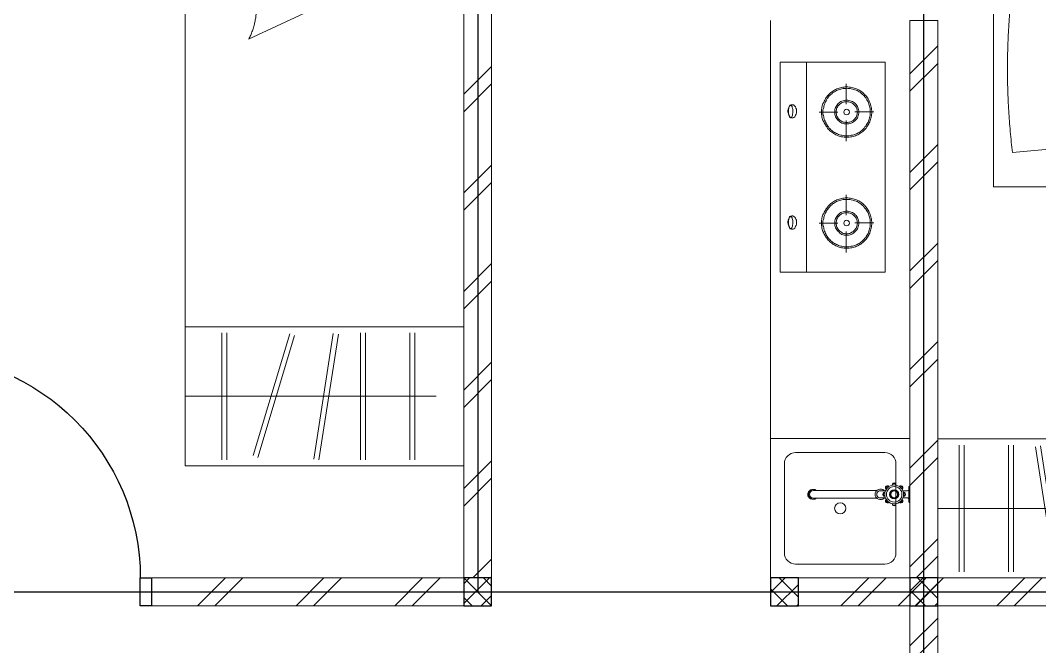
# Model space of a CAD drawing. Header units: millimetres. Extents: x -324 to 75, y -297 to 212.
# Drawn here: x -277.832 to -274.177, y 149.848 to 152.094 of the extents above; entities that cross this region are included whole.
import ezdxf

# ---------------------------------------------------------------- set-up
doc = ezdxf.new("R2010")
doc.units = ezdxf.units.MM
for name, color, linetype, lineweight in [('ars', 11, 'Continuous', 0), ('KOL', 1, 'Continuous', 30), ('KOLOM', 4, 'Continuous', 9), ('lan', 7, 'Continuous', 15), ('SANITAIR', 15, 'Continuous', 9), ('tem', 5, 'Continuous', 20)]:
    doc.layers.add(name, color=color, linetype=linetype, lineweight=lineweight)
doc.layers.add('as', color=1, linetype='Continuous', plot=False)
doc.layers.add('Kusen', color=30, linetype='Continuous')

# ---------------------------------------------------------------- blocks, each defined once
blk = doc.blocks.new('BED1')
at = {"color": 0, "linetype": 'Continuous'}
for points in [[(1.9976, 0), (1.9976, 1.4976), (0, 1.4976), (0, 0), (1.9976, 0)], [(1.5484, 1.0993), (1.1489, 1.0993), (1.1489, 1.4976), (1.5484, 1.0993)], [(1.9346, 1.3656), (1.9443, 1.2458), (1.9467, 1.1259), (1.9467, 1.0061), (1.9443, 0.8862), (1.9346, 0.7663), (1.707, 0.7809), (1.586, 0.7663), (1.6017, 1.1404), (1.586, 1.3656), (1.8717, 1.3426), (1.9346, 1.3656)], [(1.4492, 1.0993), (1.4492, 0)], [(1.5484, 1.0993), (1.5484, 0)], [(1.9298, 0.1235), (1.7724, 0.138), (1.5799, 0.1235), (1.5981, 0.2833), (1.5799, 0.7228), (1.6634, 0.7094), (1.9298, 0.7228)], [(1.9298, 0.1235), (1.931, 0.1332), (1.9322, 0.1429), (1.9334, 0.1513), (1.9346, 0.161), (1.9346, 0.1707), (1.9358, 0.1804), (1.937, 0.1889), (1.9383, 0.1985), (1.9383, 0.2082), (1.9395, 0.2179), (1.9407, 0.2264), (1.9407, 0.2361), (1.9419, 0.2458), (1.9419, 0.2542), (1.9431, 0.2639), (1.9431, 0.2736), (1.9443, 0.2833), (1.9443, 0.2918), (1.9455, 0.3015), (1.9455, 0.3111), (1.9455, 0.3208), (1.9467, 0.3293), (1.9467, 0.339), (1.9467, 0.3487), (1.9467, 0.3584), (1.9479, 0.3668), (1.9479, 0.3765), (1.9479, 0.3862), (1.9479, 0.3959), (1.9479, 0.4044), (1.9479, 0.414), (1.9479, 0.4237), (1.9479, 0.4334), (1.9479, 0.4419), (1.9479, 0.4516), (1.9479, 0.4613), (1.9479, 0.4709), (1.9479, 0.4794), (1.9467, 0.4891), (1.9467, 0.4988), (1.9467, 0.5085), (1.9467, 0.5169), (1.9455, 0.5266), (1.9455, 0.5363), (1.9455, 0.546), (1.9443, 0.5545), (1.9443, 0.5642), (1.9431, 0.5738), (1.9431, 0.5835), (1.9419, 0.592), (1.9419, 0.6017), (1.9407, 0.6114), (1.9407, 0.6199), (1.9395, 0.6295), (1.9383, 0.6392), (1.9383, 0.6489), (1.937, 0.6574), (1.9358, 0.6671), (1.9346, 0.6768), (1.9346, 0.6864), (1.9334, 0.6949), (1.9322, 0.7046), (1.931, 0.7143), (1.9298, 0.7228)]]:
    blk.add_lwpolyline(points, dxfattribs=at)
blk = doc.blocks.new('LEMARI1')
for points in [[(0.6998, 0.4988), (-0.6998, 0.4988)], [(-0.6998, 0), (0.6998, 0), (0.6998, 0.4988), (-0.6998, 0.4988), (-0.6998, 0)], [(-0.5387, 0.4758), (-0.4855, 0.023)], [(-0.4685, 0.0254), (-0.5206, 0.477)], [(-0.2034, 0.477), (-0.2034, 0.0218)], [(-0.1852, 0.0218), (-0.1852, 0.477)], [(-0.0678, 0.477), (-0.0678, 0.0218)], [(-0.0496, 0.0218), (-0.0496, 0.477)], [(0.4286, 0.477), (0.4286, 0.0218)], [(0.4467, 0.0218), (0.4467, 0.477)], [(0.6053, 0.477), (0.6053, 0.0218)], [(0.6235, 0.0218), (0.6235, 0.477)], [(-0.3002, 0.4746), (-0.3705, 0.0242)], [(-0.3523, 0.0218), (-0.2821, 0.4709)], [(0.1755, 0.4722), (0.0436, 0.0363)], [(0.0605, 0.0315), (0.1937, 0.4673)], [(0.3317, 0.4746), (0.2627, 0.0242)], [(0.2797, 0.0218), (0.3499, 0.4709)], [(0.6998, 0.2494), (-0.5993, 0.2494)]]:
    blk.add_lwpolyline(points)
blk = doc.blocks.new('K 10.10')
at = {"layer": 'ars'}
h = blk.add_hatch(dxfattribs=at)
h.set_pattern_fill('_USER', color=256, scale=0.05, angle=45, double=1, pattern_type=0)
h.set_pattern_definition([(45, (0, 0), (-0.035355339, 0.035355339), []), (135, (0, 0), (-0.035355339, -0.035355339), [])])
h.paths.add_polyline_path([(1560.5383, 1380.4069), (1560.6383, 1380.4069), (1560.6383, 1380.5069), (1560.5383, 1380.5069)])
at = {"layer": 'KOL'}
blk.add_lwpolyline([(1560.5383, 1380.4069), (1560.6383, 1380.4069), (1560.6383, 1380.5069), (1560.5383, 1380.5069)], close=True, dxfattribs=at)
blk = doc.blocks.new('typikal-1a')
at = {"layer": 'as'}
blk.add_line((0, 2.8), (6.2, 2.8), dxfattribs=at)
at = {"layer": 'tem'}
for points in [[(0.05, 2.85), (-0.05, 2.85), (-0.05, 5.45), (0.05, 5.45)], [(1.57, 2.75), (0.05, 2.75), (0.05, 2.85), (1.57, 2.85)], [(0.05, 2.75), (-0.05, 2.75), (-0.05, 0.75), (0.05, 0.75)]]:
    blk.add_lwpolyline(points, close=True, dxfattribs=at)
at = {"layer": 'ars', "rotation": 180}
for name, p in [('LEMARI1', (0.7498, 2.75)), ('BED1', (2.2476, 1.3476))]:
    blk.add_blockref(name, p, dxfattribs=at)
at = {"layer": 'KOLOM', "extrusion": (0, 0, -1), "zscale": -1}
blk.add_blockref('K 10.10', (-1560.5883, -1377.6569), dxfattribs=at)
blk = doc.blocks.new('P.80')
at = {"layer": 'Kusen'}
for points in [[(-69.8094, -74.8368), (-69.7694, -74.8368), (-69.7694, -74.0368), (-69.8094, -74.0368)], [(-70.6094, -74.9368), (-70.5694, -74.9368), (-70.5694, -74.8368), (-70.6094, -74.8368)], [(-69.7694, -74.9368), (-69.7294, -74.9368), (-69.7294, -74.8368), (-69.7694, -74.8368)]]:
    blk.add_lwpolyline(points, close=True, dxfattribs=at)
blk.add_arc((-69.7694, -74.8368), 0.8, 90, 180, dxfattribs=at)
blk = doc.blocks.new('KRAN DPR ATAS')
for p, q in [((-0.0289, 0), (0.0289, 0)), ((-0.0289, 0), (-0.0289, -0.0021)), ((0.0289, 0), (0.0289, -0.0021)), ((-0.0275, -0.0035), (0.0275, -0.0035)), ((-0.0127, -0.0092), (-0.0127, -0.0252)), ((0.0127, -0.0092), (0.0127, -0.0252)), ((-0.0127, -0.0877), (-0.0127, -0.1101)), ((0.0127, -0.0877), (0.0127, -0.1101)), ((-0.014, -0.1188), (-0.014, -0.3457)), ((0.014, -0.1188), (0.014, -0.3457))]:
    blk.add_line(p, q)
for radius in [0.0338, 0.0279, 0.0166, 0.0138, 0.0123]:
    blk.add_circle((0, -0.0564), radius)
for centre, radius, start, end in [((-0.0239, -0.0326), 0.00706, 39.002, 230.998), ((-0.0222, -0.0342), 0.00706, 58.1189, 211.8811), ((-0.0275, -0.0021), 0.00141, 180, 270), ((-0.0183, -0.0092), 0.00564, 0, 90), ((-0.0009, -0.0214), 0.00884, 254.902, 254.902), ((0, -0.0227), 0.00706, 354.002, 185.998), ((0, -0.025), 0.00706, 13.1189, 166.8811), ((0.0183, -0.0092), 0.00564, 90, 180), ((0.0239, -0.0326), 0.00706, 309.002, 140.998), ((0.0222, -0.0342), 0.00706, 328.1189, 121.8811), ((0.0275, -0.0021), 0.00141, 270, 0), ((-0.0338, -0.0564), 0.00706, 84.002, 275.998), ((-0.0315, -0.0564), 0.00706, 103.1189, 256.8811), ((0.0338, -0.0564), 0.00706, 264.002, 95.998), ((0.0315, -0.0564), 0.00706, 283.1189, 76.8811), ((-0.0239, -0.0803), 0.00706, 129.002, 320.998), ((-0.0222, -0.0787), 0.00706, 148.1189, 301.8811), ((0, -0.1058), 0.0191, 134.711, 45.289), ((0, -0.0902), 0.00706, 174.002, 5.998), ((0, -0.0879), 0.00706, 193.1189, 346.8811), ((0.0239, -0.0803), 0.00706, 219.002, 50.998), ((0.0222, -0.0787), 0.00706, 238.1189, 31.8811), ((0, -0.1058), 0.0134, 198.6717, 270), ((0, -0.1058), 0.0134, 270, 341.3283), ((0, -0.3457), 0.0178, 141.8277, 38.1723), ((0, -0.3484), 0.0178, 175.6641, 4.3359), ((0, -0.3457), 0.014, 180, 0)]:
    blk.add_arc(centre, radius, start, end)
blk = doc.blocks.new('KOMPOR')
for points in [[(0, 0.3765), (0, -0.3765)], [(0.0944, 0.3765), (0, 0.3765)], [(0.3765, 0.3765), (0.0944, 0.3765)], [(0.0944, 0.3765), (0.0944, -0.3765)], [(0.3765, -0.3765), (0.3765, 0.3765)], [(0.2373, 0.3063), (0.2373, 0.2312)], [(0.2385, 0.2906), (0.2337, 0.2906), (0.23, 0.2906), (0.2252, 0.2893), (0.2203, 0.2893), (0.2167, 0.2881), (0.2119, 0.2869), (0.2082, 0.2857), (0.2034, 0.2833), (0.1998, 0.2821), (0.1961, 0.2797), (0.1925, 0.2772), (0.1889, 0.276), (0.1852, 0.2724), (0.1816, 0.27), (0.178, 0.2676), (0.1755, 0.2639), (0.1719, 0.2615), (0.1695, 0.2579), (0.1671, 0.2542), (0.1634, 0.2506), (0.1622, 0.247), (0.1598, 0.2433), (0.1574, 0.2397), (0.1562, 0.2361), (0.1538, 0.2312), (0.1525, 0.2276), (0.1513, 0.2228), (0.1501, 0.2191), (0.1501, 0.2143), (0.1489, 0.2094), (0.1489, 0.2058), (0.1489, 0.201), (0.1489, 0.1961), (0.1489, 0.1913), (0.1501, 0.1864), (0.1501, 0.1828), (0.1513, 0.178), (0.1525, 0.1743), (0.1538, 0.1695), (0.1562, 0.1659), (0.1574, 0.161), (0.1598, 0.1574), (0.1622, 0.1538), (0.1634, 0.1501), (0.1671, 0.1465), (0.1695, 0.1429), (0.1719, 0.1404), (0.1755, 0.1368), (0.178, 0.1344), (0.1816, 0.1308), (0.1852, 0.1283), (0.1889, 0.1259), (0.1925, 0.1235), (0.1961, 0.1211), (0.1998, 0.1199), (0.2034, 0.1174), (0.2082, 0.1162), (0.2119, 0.115), (0.2167, 0.1138), (0.2203, 0.1126), (0.2252, 0.1114), (0.23, 0.1114), (0.2337, 0.1102), (0.2385, 0.1102), (0.2433, 0.1102), (0.2482, 0.1114), (0.253, 0.1114), (0.2567, 0.1126), (0.2615, 0.1138), (0.2651, 0.115), (0.27, 0.1162), (0.2736, 0.1174), (0.2785, 0.1199), (0.2821, 0.1211), (0.2857, 0.1235), (0.2893, 0.1259), (0.293, 0.1283), (0.2966, 0.1308), (0.299, 0.1344), (0.3027, 0.1368), (0.3051, 0.1404), (0.3087, 0.1429), (0.3111, 0.1465), (0.3136, 0.1501), (0.316, 0.1538), (0.3184, 0.1574), (0.3196, 0.161), (0.322, 0.1659), (0.3232, 0.1695), (0.3245, 0.1743), (0.3257, 0.178), (0.3269, 0.1828), (0.3281, 0.1864), (0.3281, 0.1913), (0.3293, 0.1961), (0.3293, 0.201), (0.3293, 0.2058), (0.3281, 0.2094), (0.3281, 0.2143), (0.3269, 0.2191), (0.3257, 0.2228), (0.3245, 0.2276), (0.3232, 0.2312), (0.322, 0.2361), (0.3196, 0.2397), (0.3184, 0.2433), (0.316, 0.247), (0.3136, 0.2506), (0.3111, 0.2542), (0.3087, 0.2579), (0.3051, 0.2615), (0.3027, 0.2639), (0.299, 0.2676), (0.2966, 0.27), (0.293, 0.2724), (0.2893, 0.276), (0.2857, 0.2772), (0.2821, 0.2797), (0.2785, 0.2821), (0.2736, 0.2833), (0.27, 0.2857), (0.2651, 0.2869), (0.2615, 0.2881), (0.2567, 0.2893), (0.253, 0.2893), (0.2482, 0.2906), (0.2433, 0.2906), (0.2385, 0.2906)], [(0.2385, 0.2857), (0.2349, 0.2857), (0.23, 0.2857), (0.2264, 0.2845), (0.2215, 0.2833), (0.2179, 0.2833), (0.2131, 0.2821), (0.2094, 0.2809), (0.2058, 0.2785), (0.2022, 0.2772), (0.1985, 0.2748), (0.1949, 0.2736), (0.1913, 0.2712), (0.1877, 0.2688), (0.1852, 0.2663), (0.1816, 0.2639), (0.1792, 0.2603), (0.1755, 0.2579), (0.1731, 0.2542), (0.1707, 0.2518), (0.1683, 0.2482), (0.1659, 0.2446), (0.1646, 0.2409), (0.1622, 0.2373), (0.161, 0.2337), (0.1586, 0.23), (0.1574, 0.2264), (0.1562, 0.2215), (0.1562, 0.2179), (0.155, 0.2131), (0.1538, 0.2094), (0.1538, 0.2046), (0.1538, 0.201), (0.1538, 0.1961), (0.1538, 0.1925), (0.155, 0.1877), (0.1562, 0.184), (0.1562, 0.1792), (0.1574, 0.1755), (0.1586, 0.1719), (0.161, 0.1671), (0.1622, 0.1634), (0.1646, 0.1598), (0.1659, 0.1562), (0.1683, 0.1525), (0.1707, 0.1501), (0.1731, 0.1465), (0.1755, 0.1441), (0.1792, 0.1404), (0.1816, 0.138), (0.1852, 0.1356), (0.1877, 0.132), (0.1913, 0.1308), (0.1949, 0.1283), (0.1985, 0.1259), (0.2022, 0.1235), (0.2058, 0.1223), (0.2094, 0.1211), (0.2131, 0.1199), (0.2179, 0.1186), (0.2215, 0.1174), (0.2264, 0.1162), (0.23, 0.1162), (0.2349, 0.1162), (0.2385, 0.1162), (0.2433, 0.1162), (0.247, 0.1162), (0.2518, 0.1162), (0.2554, 0.1174), (0.2603, 0.1186), (0.2639, 0.1199), (0.2676, 0.1211), (0.2724, 0.1223), (0.276, 0.1235), (0.2797, 0.1259), (0.2833, 0.1283), (0.2869, 0.1308), (0.2893, 0.132), (0.293, 0.1356), (0.2954, 0.138), (0.299, 0.1404), (0.3015, 0.1441), (0.3039, 0.1465), (0.3075, 0.1501), (0.3087, 0.1525), (0.3111, 0.1562), (0.3136, 0.1598), (0.316, 0.1634), (0.3172, 0.1671), (0.3184, 0.1719), (0.3196, 0.1755), (0.3208, 0.1792), (0.322, 0.184), (0.3232, 0.1877), (0.3232, 0.1925), (0.3232, 0.1961), (0.3232, 0.201), (0.3232, 0.2046), (0.3232, 0.2094), (0.3232, 0.2131), (0.322, 0.2179), (0.3208, 0.2215), (0.3196, 0.2264), (0.3184, 0.23), (0.3172, 0.2337), (0.316, 0.2373), (0.3136, 0.2409), (0.3111, 0.2446), (0.3087, 0.2482), (0.3075, 0.2518), (0.3039, 0.2542), (0.3015, 0.2579), (0.299, 0.2603), (0.2954, 0.2639), (0.293, 0.2663), (0.2893, 0.2688), (0.2869, 0.2712), (0.2833, 0.2736), (0.2797, 0.2748), (0.276, 0.2772), (0.2724, 0.2785), (0.2676, 0.2809), (0.2639, 0.2821), (0.2603, 0.2833), (0.2554, 0.2833), (0.2518, 0.2845), (0.247, 0.2857), (0.2433, 0.2857), (0.2385, 0.2857)], [(0.0436, 0.2228), (0.0472, 0.2228), (0.0496, 0.2215), (0.0533, 0.2191), (0.0545, 0.2155), (0.0557, 0.2119), (0.0581, 0.2094), (0.0593, 0.2046), (0.0593, 0.1998), (0.0593, 0.1949), (0.0593, 0.1901), (0.0569, 0.1864), (0.0557, 0.1828), (0.0533, 0.1792), (0.0508, 0.178), (0.0484, 0.1755), (0.046, 0.1743), (0.0424, 0.1743), (0.04, 0.1755), (0.0375, 0.178), (0.0339, 0.1792), (0.0327, 0.1828), (0.0315, 0.1864), (0.0291, 0.1901), (0.0278, 0.1949), (0.0278, 0.1998), (0.0291, 0.2046), (0.0303, 0.2094), (0.0315, 0.2119), (0.0339, 0.2155), (0.0351, 0.2191), (0.0375, 0.2215), (0.0412, 0.2228), (0.0436, 0.2228)], [(0.0375, 0.2215), (0.04, 0.2215), (0.04, 0.2203), (0.0424, 0.2179), (0.0436, 0.2155), (0.0448, 0.2119), (0.0448, 0.2082), (0.046, 0.2034), (0.046, 0.1998), (0.046, 0.1961), (0.046, 0.1913), (0.0448, 0.1877), (0.0436, 0.184), (0.0436, 0.1816), (0.0412, 0.178), (0.04, 0.1768), (0.0387, 0.1755), (0.0375, 0.1755), (0.0351, 0.1768), (0.0339, 0.178), (0.0327, 0.1816), (0.0315, 0.184), (0.0315, 0.1877), (0.0303, 0.1913), (0.0303, 0.1961), (0.0303, 0.1998), (0.0303, 0.2034), (0.0315, 0.2082), (0.0315, 0.2119), (0.0327, 0.2155), (0.0339, 0.2179), (0.0351, 0.2203), (0.0363, 0.2215), (0.0375, 0.2215)], [(0.2385, 0.2433), (0.2349, 0.2433), (0.23, 0.2433), (0.2264, 0.2421), (0.2215, 0.2409), (0.2179, 0.2385), (0.2143, 0.2361), (0.2119, 0.2337), (0.2082, 0.2312), (0.2058, 0.2276), (0.2034, 0.2252), (0.201, 0.2215), (0.1985, 0.2179), (0.1973, 0.2131), (0.1961, 0.2094), (0.1961, 0.2046), (0.1961, 0.201), (0.1961, 0.1961), (0.1961, 0.1925), (0.1973, 0.1877), (0.1985, 0.184), (0.201, 0.1804), (0.2034, 0.1768), (0.2058, 0.1731), (0.2082, 0.1707), (0.2119, 0.1671), (0.2143, 0.1646), (0.2179, 0.1622), (0.2215, 0.161), (0.2264, 0.1598), (0.23, 0.1586), (0.2349, 0.1574), (0.2385, 0.1574), (0.2433, 0.1574), (0.247, 0.1586), (0.2518, 0.1598), (0.2554, 0.161), (0.2591, 0.1622), (0.2627, 0.1646), (0.2663, 0.1671), (0.2688, 0.1707), (0.2724, 0.1731), (0.2748, 0.1768), (0.2772, 0.1804), (0.2785, 0.184), (0.2797, 0.1877), (0.2809, 0.1925), (0.2821, 0.1961), (0.2821, 0.201), (0.2821, 0.2046), (0.2809, 0.2094), (0.2797, 0.2131), (0.2785, 0.2179), (0.2772, 0.2215), (0.2748, 0.2252), (0.2724, 0.2276), (0.2688, 0.2312), (0.2663, 0.2337), (0.2627, 0.2361), (0.2591, 0.2385), (0.2554, 0.2409), (0.2518, 0.2421), (0.247, 0.2433), (0.2433, 0.2433), (0.2385, 0.2433)], [(0.2385, 0.2385), (0.2349, 0.2385), (0.2312, 0.2373), (0.2276, 0.2373), (0.224, 0.2361), (0.2203, 0.2337), (0.2179, 0.2324), (0.2143, 0.23), (0.2119, 0.2276), (0.2094, 0.2252), (0.207, 0.2215), (0.2058, 0.2191), (0.2034, 0.2155), (0.2022, 0.2119), (0.2022, 0.2082), (0.201, 0.2046), (0.201, 0.201), (0.201, 0.1973), (0.2022, 0.1925), (0.2022, 0.1889), (0.2034, 0.1864), (0.2058, 0.1828), (0.207, 0.1792), (0.2094, 0.1768), (0.2119, 0.1743), (0.2143, 0.1719), (0.2179, 0.1695), (0.2203, 0.1671), (0.224, 0.1659), (0.2276, 0.1646), (0.2312, 0.1634), (0.2349, 0.1634), (0.2385, 0.1622), (0.2421, 0.1634), (0.247, 0.1634), (0.2506, 0.1646), (0.253, 0.1659), (0.2567, 0.1671), (0.2603, 0.1695), (0.2627, 0.1719), (0.2651, 0.1743), (0.2676, 0.1768), (0.27, 0.1792), (0.2724, 0.1828), (0.2736, 0.1864), (0.2748, 0.1889), (0.276, 0.1925), (0.276, 0.1973), (0.2772, 0.201), (0.276, 0.2046), (0.276, 0.2082), (0.2748, 0.2119), (0.2736, 0.2155), (0.2724, 0.2191), (0.27, 0.2215), (0.2676, 0.2252), (0.2651, 0.2276), (0.2627, 0.23), (0.2603, 0.2324), (0.2567, 0.2337), (0.253, 0.2361), (0.2506, 0.2373), (0.247, 0.2373), (0.2421, 0.2385), (0.2385, 0.2385)], [(0.1404, 0.201), (0.207, 0.201)], [(0.2385, 0.2107), (0.2349, 0.2094), (0.2312, 0.2082), (0.23, 0.2046), (0.2288, 0.201), (0.23, 0.1961), (0.2312, 0.1937), (0.2349, 0.1913), (0.2385, 0.1901), (0.2433, 0.1913), (0.2458, 0.1937), (0.2482, 0.1961), (0.2494, 0.201), (0.2482, 0.2046), (0.2458, 0.2082), (0.2433, 0.2094), (0.2385, 0.2107)], [(0.3366, 0.1998), (0.2676, 0.1998)], [(0.2373, 0.0993), (0.2373, 0.1719)], [(0.2385, -0.1077), (0.2337, -0.1077), (0.23, -0.1077), (0.2252, -0.109), (0.2203, -0.109), (0.2167, -0.1102), (0.2119, -0.1114), (0.2082, -0.1126), (0.2034, -0.115), (0.1998, -0.1162), (0.1961, -0.1186), (0.1925, -0.1211), (0.1889, -0.1235), (0.1852, -0.1259), (0.1816, -0.1283), (0.178, -0.1308), (0.1755, -0.1344), (0.1719, -0.1368), (0.1695, -0.1404), (0.1671, -0.1441), (0.1634, -0.1477), (0.1622, -0.1513), (0.1598, -0.155), (0.1574, -0.1586), (0.1562, -0.1622), (0.1538, -0.1671), (0.1525, -0.1707), (0.1513, -0.1755), (0.1501, -0.1792), (0.1501, -0.184), (0.1489, -0.1889), (0.1489, -0.1925), (0.1489, -0.1973), (0.1489, -0.2022), (0.1489, -0.207), (0.1501, -0.2119), (0.1501, -0.2155), (0.1513, -0.2203), (0.1525, -0.224), (0.1538, -0.2288), (0.1562, -0.2324), (0.1574, -0.2373), (0.1598, -0.2409), (0.1622, -0.2446), (0.1634, -0.2482), (0.1671, -0.2518), (0.1695, -0.2554), (0.1719, -0.2579), (0.1755, -0.2615), (0.178, -0.2639), (0.1816, -0.2676), (0.1852, -0.27), (0.1889, -0.2724), (0.1925, -0.2748), (0.1961, -0.2772), (0.1998, -0.2785), (0.2034, -0.2809), (0.2082, -0.2821), (0.2119, -0.2833), (0.2167, -0.2845), (0.2203, -0.2857), (0.2252, -0.2869), (0.23, -0.2869), (0.2337, -0.2881), (0.2385, -0.2881), (0.2433, -0.2881), (0.2482, -0.2869), (0.253, -0.2869), (0.2567, -0.2857), (0.2615, -0.2845), (0.2651, -0.2833), (0.27, -0.2821), (0.2736, -0.2809), (0.2785, -0.2785), (0.2821, -0.2772), (0.2857, -0.2748), (0.2893, -0.2724), (0.293, -0.27), (0.2966, -0.2676), (0.299, -0.2639), (0.3027, -0.2615), (0.3051, -0.2579), (0.3087, -0.2554), (0.3111, -0.2518), (0.3136, -0.2482), (0.316, -0.2446), (0.3184, -0.2409), (0.3196, -0.2373), (0.322, -0.2324), (0.3232, -0.2288), (0.3245, -0.224), (0.3257, -0.2203), (0.3269, -0.2155), (0.3281, -0.2119), (0.3281, -0.207), (0.3293, -0.2022), (0.3293, -0.1973), (0.3293, -0.1925), (0.3281, -0.1889), (0.3281, -0.184), (0.3269, -0.1792), (0.3257, -0.1755), (0.3245, -0.1707), (0.3232, -0.1671), (0.322, -0.1622), (0.3196, -0.1586), (0.3184, -0.155), (0.316, -0.1513), (0.3136, -0.1477), (0.3111, -0.1441), (0.3087, -0.1404), (0.3051, -0.1368), (0.3027, -0.1344), (0.299, -0.1308), (0.2966, -0.1283), (0.293, -0.1259), (0.2893, -0.1235), (0.2857, -0.1211), (0.2821, -0.1186), (0.2785, -0.1162), (0.2736, -0.115), (0.27, -0.1126), (0.2651, -0.1114), (0.2615, -0.1102), (0.2567, -0.109), (0.253, -0.109), (0.2482, -0.1077), (0.2433, -0.1077), (0.2385, -0.1077)], [(0.2373, -0.0932), (0.2373, -0.1671)], [(0.2385, -0.1126), (0.2349, -0.1126), (0.23, -0.1126), (0.2264, -0.1138), (0.2215, -0.115), (0.2179, -0.115), (0.2131, -0.1162), (0.2094, -0.1174), (0.2058, -0.1199), (0.2022, -0.1211), (0.1985, -0.1235), (0.1949, -0.1247), (0.1913, -0.1271), (0.1877, -0.1295), (0.1852, -0.132), (0.1816, -0.1344), (0.1792, -0.138), (0.1755, -0.1404), (0.1731, -0.1441), (0.1707, -0.1465), (0.1683, -0.1501), (0.1659, -0.1538), (0.1646, -0.1574), (0.1622, -0.161), (0.161, -0.1646), (0.1586, -0.1683), (0.1574, -0.1719), (0.1562, -0.1768), (0.1562, -0.1804), (0.155, -0.1852), (0.1538, -0.1889), (0.1538, -0.1937), (0.1538, -0.1973), (0.1538, -0.2022), (0.1538, -0.2058), (0.155, -0.2107), (0.1562, -0.2143), (0.1562, -0.2191), (0.1574, -0.2228), (0.1586, -0.2264), (0.161, -0.2312), (0.1622, -0.2349), (0.1646, -0.2385), (0.1659, -0.2421), (0.1683, -0.2458), (0.1707, -0.2482), (0.1731, -0.2518), (0.1755, -0.2554), (0.1792, -0.2579), (0.1816, -0.2603), (0.1852, -0.2627), (0.1877, -0.2663), (0.1913, -0.2688), (0.1949, -0.27), (0.1985, -0.2724), (0.2022, -0.2748), (0.2058, -0.276), (0.2094, -0.2772), (0.2131, -0.2785), (0.2179, -0.2797), (0.2215, -0.2809), (0.2264, -0.2821), (0.23, -0.2821), (0.2349, -0.2821), (0.2385, -0.2833), (0.2433, -0.2821), (0.247, -0.2821), (0.2518, -0.2821), (0.2554, -0.2809), (0.2603, -0.2797), (0.2639, -0.2785), (0.2676, -0.2772), (0.2724, -0.276), (0.276, -0.2748), (0.2797, -0.2724), (0.2833, -0.27), (0.2869, -0.2688), (0.2893, -0.2663), (0.293, -0.2627), (0.2954, -0.2603), (0.299, -0.2579), (0.3015, -0.2554), (0.3039, -0.2518), (0.3075, -0.2482), (0.3087, -0.2458), (0.3111, -0.2421), (0.3136, -0.2385), (0.316, -0.2349), (0.3172, -0.2312), (0.3184, -0.2264), (0.3196, -0.2228), (0.3208, -0.2191), (0.322, -0.2143), (0.3232, -0.2107), (0.3232, -0.2058), (0.3232, -0.2022), (0.3232, -0.1973), (0.3232, -0.1937), (0.3232, -0.1889), (0.3232, -0.1852), (0.322, -0.1804), (0.3208, -0.1768), (0.3196, -0.1719), (0.3184, -0.1683), (0.3172, -0.1646), (0.316, -0.161), (0.3136, -0.1574), (0.3111, -0.1538), (0.3087, -0.1501), (0.3075, -0.1465), (0.3039, -0.1441), (0.3015, -0.1404), (0.299, -0.138), (0.2954, -0.1344), (0.293, -0.132), (0.2893, -0.1295), (0.2869, -0.1271), (0.2833, -0.1247), (0.2797, -0.1235), (0.276, -0.1211), (0.2724, -0.1199), (0.2676, -0.1174), (0.2639, -0.1162), (0.2603, -0.115), (0.2554, -0.115), (0.2518, -0.1138), (0.247, -0.1126), (0.2433, -0.1126), (0.2385, -0.1126)], [(0.0436, -0.1768), (0.0472, -0.1768), (0.0496, -0.178), (0.0533, -0.1804), (0.0545, -0.1828), (0.0557, -0.1864), (0.0581, -0.1901), (0.0593, -0.1949), (0.0593, -0.1985), (0.0593, -0.2034), (0.0593, -0.2082), (0.0569, -0.2119), (0.0557, -0.2167), (0.0533, -0.2191), (0.0508, -0.2215), (0.0484, -0.224), (0.046, -0.224), (0.0424, -0.224), (0.04, -0.224), (0.0375, -0.2215), (0.0339, -0.2191), (0.0327, -0.2167), (0.0315, -0.2119), (0.0291, -0.2082), (0.0278, -0.2034), (0.0278, -0.1985), (0.0291, -0.1949), (0.0303, -0.1901), (0.0315, -0.1864), (0.0339, -0.1828), (0.0351, -0.1804), (0.0375, -0.178), (0.0412, -0.1768), (0.0436, -0.1768)], [(0.0375, -0.1768), (0.04, -0.178), (0.04, -0.1792), (0.0424, -0.1804), (0.0436, -0.1828), (0.0448, -0.1864), (0.0448, -0.1901), (0.046, -0.1949), (0.046, -0.1985), (0.046, -0.2034), (0.046, -0.2082), (0.0448, -0.2107), (0.0436, -0.2155), (0.0436, -0.2179), (0.0412, -0.2203), (0.04, -0.2228), (0.0387, -0.2228), (0.0375, -0.2228), (0.0351, -0.2228), (0.0339, -0.2203), (0.0327, -0.2179), (0.0315, -0.2155), (0.0315, -0.2107), (0.0303, -0.2082), (0.0303, -0.2034), (0.0303, -0.1985), (0.0303, -0.1949), (0.0315, -0.1901), (0.0315, -0.1864), (0.0327, -0.1828), (0.0339, -0.1804), (0.0351, -0.1792), (0.0363, -0.178), (0.0375, -0.1768)], [(0.2385, -0.155), (0.2349, -0.155), (0.23, -0.155), (0.2264, -0.1562), (0.2215, -0.1574), (0.2179, -0.1598), (0.2143, -0.1622), (0.2119, -0.1646), (0.2082, -0.1671), (0.2058, -0.1707), (0.2034, -0.1731), (0.201, -0.1768), (0.1985, -0.1804), (0.1973, -0.1852), (0.1961, -0.1889), (0.1961, -0.1937), (0.1961, -0.1973), (0.1961, -0.2022), (0.1961, -0.207), (0.1973, -0.2107), (0.1985, -0.2143), (0.201, -0.2179), (0.2034, -0.2215), (0.2058, -0.2252), (0.2082, -0.2288), (0.2119, -0.2312), (0.2143, -0.2337), (0.2179, -0.2361), (0.2215, -0.2373), (0.2264, -0.2385), (0.23, -0.2397), (0.2349, -0.2409), (0.2385, -0.2409), (0.2433, -0.2409), (0.247, -0.2397), (0.2518, -0.2385), (0.2554, -0.2373), (0.2591, -0.2361), (0.2627, -0.2337), (0.2663, -0.2312), (0.2688, -0.2288), (0.2724, -0.2252), (0.2748, -0.2215), (0.2772, -0.2179), (0.2785, -0.2143), (0.2797, -0.2107), (0.2809, -0.207), (0.2821, -0.2022), (0.2821, -0.1973), (0.2821, -0.1937), (0.2809, -0.1889), (0.2797, -0.1852), (0.2785, -0.1804), (0.2772, -0.1768), (0.2748, -0.1731), (0.2724, -0.1707), (0.2688, -0.1671), (0.2663, -0.1646), (0.2627, -0.1622), (0.2591, -0.1598), (0.2554, -0.1574), (0.2518, -0.1562), (0.247, -0.155), (0.2433, -0.155), (0.2385, -0.155)], [(0.2385, -0.1598), (0.2349, -0.1598), (0.2312, -0.161), (0.2276, -0.161), (0.224, -0.1622), (0.2203, -0.1646), (0.2179, -0.1659), (0.2143, -0.1683), (0.2119, -0.1707), (0.2094, -0.1731), (0.207, -0.1768), (0.2058, -0.1792), (0.2034, -0.1828), (0.2022, -0.1864), (0.2022, -0.1901), (0.201, -0.1937), (0.201, -0.1973), (0.201, -0.2022), (0.2022, -0.2058), (0.2022, -0.2094), (0.2034, -0.2131), (0.2058, -0.2155), (0.207, -0.2191), (0.2094, -0.2215), (0.2119, -0.224), (0.2143, -0.2264), (0.2179, -0.2288), (0.2203, -0.2312), (0.224, -0.2324), (0.2276, -0.2337), (0.2312, -0.2349), (0.2349, -0.2349), (0.2385, -0.2361), (0.2421, -0.2349), (0.247, -0.2349), (0.2506, -0.2337), (0.253, -0.2324), (0.2567, -0.2312), (0.2603, -0.2288), (0.2627, -0.2264), (0.2651, -0.224), (0.2676, -0.2215), (0.27, -0.2191), (0.2724, -0.2155), (0.2736, -0.2131), (0.2748, -0.2094), (0.276, -0.2058), (0.276, -0.2022), (0.2772, -0.1973), (0.276, -0.1937), (0.276, -0.1901), (0.2748, -0.1864), (0.2736, -0.1828), (0.2724, -0.1792), (0.27, -0.1768), (0.2676, -0.1731), (0.2651, -0.1707), (0.2627, -0.1683), (0.2603, -0.1659), (0.2567, -0.1646), (0.253, -0.1622), (0.2506, -0.161), (0.247, -0.161), (0.2421, -0.1598), (0.2385, -0.1598)], [(0.1404, -0.1973), (0.207, -0.1973)], [(0.2385, -0.1877), (0.2349, -0.1889), (0.2312, -0.1901), (0.23, -0.1937), (0.2288, -0.1973), (0.23, -0.2022), (0.2312, -0.2046), (0.2349, -0.207), (0.2385, -0.2082), (0.2433, -0.207), (0.2458, -0.2046), (0.2482, -0.2022), (0.2494, -0.1973), (0.2482, -0.1937), (0.2458, -0.1901), (0.2433, -0.1889), (0.2385, -0.1877)], [(0.3366, -0.1985), (0.2676, -0.1985)], [(0.2373, -0.299), (0.2373, -0.2264)], [(0.0944, -0.3765), (0, -0.3765)], [(0.0944, -0.3765), (0.3765, -0.3765)]]:
    blk.add_lwpolyline(points)
blk = doc.blocks.new('BED2')
blk.add_lwpolyline([(-0.4994, 1.9988), (0.4994, 1.9988), (0.4994, 0), (-0.4994, 0)], close=True)
for points in [[(0.4994, 1.9988), (0.4994, 0)], [(0.2827, 1.8765), (0.2766, 1.8789), (0.2706, 1.8826), (0.2633, 1.885), (0.2573, 1.8874), (0.2512, 1.8898), (0.2439, 1.8923), (0.2379, 1.8947), (0.2306, 1.8959), (0.2246, 1.8983), (0.2185, 1.9007), (0.2113, 1.9019), (0.2052, 1.9044), (0.1979, 1.9056), (0.1919, 1.9068), (0.1846, 1.9092), (0.1786, 1.9104), (0.1713, 1.9116), (0.1653, 1.9128), (0.158, 1.914), (0.1519, 1.9153), (0.1447, 1.9165), (0.1374, 1.9165), (0.1314, 1.9177), (0.1241, 1.9189), (0.118, 1.9189), (0.1108, 1.9201), (0.1047, 1.9201), (0.0975, 1.9201), (0.0902, 1.9213), (0.0841, 1.9213), (0.0769, 1.9213), (0.0708, 1.9213), (0.0636, 1.9213), (0.0563, 1.9213), (0.0502, 1.9213), (0.043, 1.9201), (0.0369, 1.9201), (0.0297, 1.9201), (0.0224, 1.9189), (0.0163, 1.9189), (0.0091, 1.9177), (0.003, 1.9165), (-0.0042, 1.9165), (-0.0115, 1.9153), (-0.0176, 1.914), (-0.0248, 1.9128), (-0.0309, 1.9116), (-0.0381, 1.9104), (-0.0442, 1.9092), (-0.0515, 1.9068), (-0.0575, 1.9056), (-0.0648, 1.9044), (-0.0708, 1.9019), (-0.0781, 1.9007), (-0.0841, 1.8983), (-0.0902, 1.8959), (-0.0975, 1.8947), (-0.1035, 1.8923), (-0.1108, 1.8898), (-0.1168, 1.8874), (-0.1229, 1.885), (-0.1301, 1.8826), (-0.1362, 1.8789), (-0.1423, 1.8765)], [(-0.1435, 1.8765), (-0.1435, 1.8765), (-0.1435, 1.8765), (-0.1447, 1.8765), (-0.1447, 1.8777), (-0.1447, 1.8789), (-0.1471, 1.8789), (-0.1471, 1.8814), (-0.1495, 1.8814), (-0.1495, 1.8826), (-0.1495, 1.8826), (-0.1495, 1.8838), (-0.1519, 1.8838), (-0.1519, 1.8862), (-0.1556, 1.8862), (-0.1556, 1.8874), (-0.158, 1.8874), (-0.158, 1.8886), (-0.1592, 1.8886), (-0.1592, 1.8886), (-0.1689, 1.8886), (-0.1689, 1.8898), (-0.1701, 1.8898), (-0.1701, 1.891), (-0.1737, 1.891), (-0.1737, 1.8898), (-0.1737, 1.8898), (-0.1737, 1.8886), (-0.1774, 1.8886), (-0.1774, 1.8886), (-0.1774, 1.8886), (-0.1774, 1.8862), (-0.1786, 1.8862), (-0.1786, 1.8789), (-0.1774, 1.8789), (-0.1774, 1.8765), (-0.1774, 1.8765), (-0.1774, 1.8729), (-0.1762, 1.8729), (-0.1762, 1.8705), (-0.1749, 1.8705), (-0.1749, 1.868), (-0.1737, 1.868), (-0.1737, 1.8668), (-0.1737, 1.8668), (-0.1737, 1.8632), (-0.1725, 1.8632), (-0.1725, 1.8608), (-0.1713, 1.8608), (-0.1713, 1.8571), (-0.1713, 1.8571), (-0.1713, 1.8559), (-0.1701, 1.8559), (-0.1701, 1.8547), (-0.1689, 1.8547), (-0.1689, 1.8523), (-0.1677, 1.8523)], [(0.3081, 1.8523), (0.3081, 1.8523), (0.3081, 1.8547), (0.3093, 1.8547), (0.3093, 1.8559), (0.3105, 1.8559), (0.3105, 1.8571), (0.3117, 1.8571), (0.3117, 1.8608), (0.3117, 1.8608), (0.3117, 1.8632), (0.313, 1.8632), (0.313, 1.8668), (0.3142, 1.8668), (0.3142, 1.868), (0.3142, 1.868), (0.3142, 1.8705), (0.3154, 1.8705), (0.3154, 1.8729), (0.3166, 1.8729), (0.3166, 1.8765), (0.3178, 1.8765), (0.3178, 1.8789), (0.3178, 1.8789), (0.3178, 1.8862), (0.3178, 1.8862), (0.3178, 1.8886), (0.3166, 1.8886), (0.3166, 1.8886), (0.3142, 1.8886), (0.3142, 1.8898), (0.313, 1.8898), (0.313, 1.891), (0.3093, 1.891), (0.3093, 1.8898), (0.3081, 1.8898), (0.3081, 1.8886), (0.2996, 1.8886), (0.2996, 1.8886), (0.2972, 1.8886), (0.2972, 1.8874), (0.296, 1.8874), (0.296, 1.8862), (0.2924, 1.8862), (0.2924, 1.8838), (0.29, 1.8838), (0.29, 1.8826), (0.2887, 1.8826), (0.2887, 1.8814), (0.2863, 1.8814), (0.2863, 1.8789), (0.2851, 1.8789), (0.2851, 1.8777), (0.2839, 1.8777), (0.2839, 1.8765), (0.2839, 1.8765), (0.2839, 1.8765), (0.2827, 1.8765)], [(-0.1677, 1.8523), (-0.1701, 1.8475), (-0.1725, 1.8426), (-0.1749, 1.8378), (-0.1774, 1.8329), (-0.1798, 1.8293), (-0.1822, 1.8245), (-0.1834, 1.8196), (-0.1858, 1.8148), (-0.187, 1.8099), (-0.1895, 1.8051), (-0.1907, 1.799), (-0.1931, 1.7942), (-0.1943, 1.7893), (-0.1955, 1.7845), (-0.1967, 1.7797), (-0.1979, 1.7748), (-0.1992, 1.77), (-0.2004, 1.7651), (-0.2016, 1.7591), (-0.2028, 1.7542), (-0.204, 1.7494), (-0.204, 1.7446), (-0.2052, 1.7397), (-0.2052, 1.7349), (-0.2064, 1.7288), (-0.2064, 1.724), (-0.2076, 1.7191), (-0.2076, 1.7143), (-0.2076, 1.7082), (-0.2076, 1.7034), (-0.2076, 1.6985), (-0.2088, 1.6937), (-0.2076, 1.6877), (-0.2076, 1.6828), (-0.2076, 1.678), (-0.2076, 1.6731), (-0.2076, 1.6683), (-0.2064, 1.6622), (-0.2064, 1.6574), (-0.2052, 1.6525), (-0.2052, 1.6477), (-0.204, 1.6429), (-0.204, 1.6368), (-0.2028, 1.632), (-0.2016, 1.6271), (-0.2004, 1.6223), (-0.1992, 1.6174), (-0.1979, 1.6126), (-0.1967, 1.6065), (-0.1955, 1.6017), (-0.1943, 1.5969), (-0.1931, 1.592), (-0.1907, 1.5872), (-0.1895, 1.5823), (-0.187, 1.5775), (-0.1858, 1.5726), (-0.1834, 1.5678), (-0.1822, 1.563), (-0.1798, 1.5581), (-0.1774, 1.5533), (-0.1749, 1.5484), (-0.1725, 1.5436), (-0.1701, 1.5387), (-0.1677, 1.5339)], [(0.3081, 1.5339), (0.3105, 1.5387), (0.313, 1.5436), (0.3154, 1.5484), (0.3178, 1.5533), (0.3202, 1.5581), (0.3226, 1.563), (0.3238, 1.5678), (0.3263, 1.5726), (0.3275, 1.5775), (0.3299, 1.5823), (0.3311, 1.5872), (0.3335, 1.592), (0.3347, 1.5969), (0.336, 1.6017), (0.3372, 1.6065), (0.3384, 1.6126), (0.3396, 1.6174), (0.3408, 1.6223), (0.342, 1.6271), (0.3432, 1.632), (0.3444, 1.6368), (0.3444, 1.6429), (0.3456, 1.6477), (0.3456, 1.6525), (0.3469, 1.6574), (0.3469, 1.6622), (0.3481, 1.6683), (0.3481, 1.6731), (0.3481, 1.678), (0.3481, 1.6828), (0.3493, 1.6889), (0.3493, 1.6937), (0.3493, 1.6985), (0.3481, 1.7034), (0.3481, 1.7082), (0.3481, 1.7143), (0.3481, 1.7191), (0.3469, 1.724), (0.3469, 1.7288), (0.3456, 1.7349), (0.3456, 1.7397), (0.3444, 1.7446), (0.3444, 1.7494), (0.3432, 1.7542), (0.342, 1.7591), (0.3408, 1.7651), (0.3396, 1.77), (0.3384, 1.7748), (0.3372, 1.7797), (0.336, 1.7845), (0.3347, 1.7893), (0.3335, 1.7942), (0.3311, 1.799), (0.3299, 1.8051), (0.3275, 1.8099), (0.3263, 1.8148), (0.3238, 1.8196), (0.3226, 1.8245), (0.3202, 1.8293), (0.3178, 1.8329), (0.3154, 1.8378), (0.313, 1.8426), (0.3105, 1.8475), (0.3081, 1.8523)], [(-0.1677, 1.5339), (-0.1689, 1.5339), (-0.1689, 1.5327), (-0.1701, 1.5327), (-0.1701, 1.5303), (-0.1713, 1.5303), (-0.1713, 1.5278), (-0.1713, 1.5278), (-0.1713, 1.5254), (-0.1725, 1.5254), (-0.1725, 1.523), (-0.1737, 1.523), (-0.1737, 1.5206), (-0.1737, 1.5206), (-0.1737, 1.5182), (-0.1749, 1.5182), (-0.1749, 1.5169), (-0.1762, 1.5169), (-0.1762, 1.5145), (-0.1774, 1.5145), (-0.1774, 1.5097), (-0.1774, 1.5097), (-0.1774, 1.5073), (-0.1786, 1.5073), (-0.1786, 1.5), (-0.1774, 1.5), (-0.1774, 1.4988), (-0.1774, 1.4988), (-0.1774, 1.4976), (-0.1737, 1.4976), (-0.1737, 1.4964), (-0.1737, 1.4964), (-0.1737, 1.4964), (-0.1701, 1.4964), (-0.1701, 1.4964), (-0.1689, 1.4964), (-0.1689, 1.4976), (-0.1592, 1.4976), (-0.1592, 1.4988), (-0.158, 1.4988), (-0.158, 1.5), (-0.1556, 1.5), (-0.1556, 1.5), (-0.1519, 1.5), (-0.1519, 1.5024), (-0.1495, 1.5024), (-0.1495, 1.5048), (-0.1495, 1.5048), (-0.1495, 1.5061), (-0.1471, 1.5061), (-0.1471, 1.5073), (-0.1447, 1.5073), (-0.1447, 1.5085), (-0.1447, 1.5085), (-0.1435, 1.5085), (-0.1435, 1.5097), (-0.1435, 1.5097)], [(-0.1423, 1.5109), (-0.1362, 1.5085), (-0.1289, 1.5048), (-0.1229, 1.5024), (-0.1168, 1.5), (-0.1108, 1.4976), (-0.1035, 1.4952), (-0.0975, 1.4939), (-0.0902, 1.4915), (-0.0841, 1.4891), (-0.0781, 1.4879), (-0.0708, 1.4855), (-0.0648, 1.4843), (-0.0575, 1.4818), (-0.0515, 1.4806), (-0.0442, 1.4794), (-0.0381, 1.477), (-0.0309, 1.4758), (-0.0248, 1.4746), (-0.0176, 1.4734), (-0.0115, 1.4722), (-0.0042, 1.4722), (0.003, 1.4709), (0.0091, 1.4697), (0.0163, 1.4685), (0.0224, 1.4685), (0.0297, 1.4673), (0.0369, 1.4673), (0.043, 1.4673), (0.0502, 1.4661), (0.0563, 1.4661), (0.0636, 1.4661), (0.0708, 1.4661), (0.0769, 1.4661), (0.0841, 1.4661), (0.0902, 1.4661), (0.0975, 1.4673), (0.1047, 1.4673), (0.1108, 1.4673), (0.118, 1.4685), (0.1241, 1.4685), (0.1314, 1.4697), (0.1386, 1.4709), (0.1447, 1.4722), (0.1519, 1.4722), (0.158, 1.4734), (0.1653, 1.4746), (0.1713, 1.4758), (0.1786, 1.477), (0.1846, 1.4794), (0.1919, 1.4806), (0.1979, 1.4818), (0.2052, 1.4843), (0.2113, 1.4855), (0.2185, 1.4879), (0.2246, 1.4891), (0.2306, 1.4915), (0.2379, 1.4939), (0.2439, 1.4952), (0.2512, 1.4976), (0.2573, 1.5), (0.2633, 1.5024), (0.2706, 1.5061), (0.2766, 1.5085), (0.2827, 1.5109)], [(0.2827, 1.5097), (0.2839, 1.5097)], [(0.2839, 1.5097), (0.2839, 1.5085), (0.2839, 1.5085), (0.2839, 1.5085), (0.2851, 1.5085), (0.2851, 1.5073), (0.2863, 1.5073), (0.2863, 1.5061), (0.2887, 1.5061), (0.2887, 1.5048), (0.29, 1.5048), (0.29, 1.5024), (0.2924, 1.5024), (0.2924, 1.5), (0.296, 1.5), (0.296, 1.5), (0.2972, 1.5), (0.2972, 1.4988), (0.2996, 1.4988), (0.2996, 1.4976), (0.3081, 1.4976), (0.3081, 1.4964), (0.3093, 1.4964), (0.3093, 1.4964), (0.313, 1.4964), (0.313, 1.4964), (0.3142, 1.4964), (0.3142, 1.4976), (0.3166, 1.4976), (0.3166, 1.4988), (0.3178, 1.4988), (0.3178, 1.5), (0.3178, 1.5), (0.3178, 1.5073), (0.3178, 1.5073), (0.3178, 1.5097), (0.3166, 1.5097), (0.3166, 1.5145), (0.3154, 1.5145), (0.3154, 1.5169), (0.3142, 1.5169), (0.3142, 1.5182), (0.3142, 1.5182), (0.3142, 1.5206), (0.313, 1.5206), (0.313, 1.523), (0.3117, 1.523), (0.3117, 1.5254), (0.3117, 1.5254), (0.3117, 1.5278), (0.3105, 1.5278), (0.3105, 1.5303), (0.3093, 1.5303), (0.3093, 1.5327), (0.3081, 1.5327), (0.3081, 1.5339), (0.3081, 1.5339)], [(-0.3154, 1.1441), (-0.3142, 1.1501), (-0.313, 1.155), (-0.3117, 1.161), (-0.3105, 1.1659), (-0.3105, 1.1719), (-0.3093, 1.1768), (-0.3093, 1.1828), (-0.3081, 1.1877), (-0.3081, 1.1937), (-0.3081, 1.1998), (-0.3081, 1.2046), (-0.3093, 1.2107), (-0.3093, 1.2155), (-0.3105, 1.2215), (-0.3105, 1.2264), (-0.3117, 1.2324), (-0.313, 1.2373), (-0.3142, 1.2433), (-0.3154, 1.2482), (-0.3166, 1.253), (-0.319, 1.2591), (-0.3202, 1.2639), (-0.3226, 1.2688), (-0.3238, 1.2748), (-0.3263, 1.2797), (-0.3287, 1.2845), (-0.3311, 1.2893), (-0.3347, 1.2942), (-0.3372, 1.299), (-0.3396, 1.3039), (-0.3432, 1.3087), (-0.3469, 1.3136), (-0.3505, 1.3172), (-0.3541, 1.322), (-0.3577, 1.3257), (-0.3614, 1.3305), (-0.365, 1.3341), (-0.3686, 1.3378), (-0.3735, 1.3426), (-0.3771, 1.3462), (-0.3808, 1.3499), (-0.3856, 1.3523), (-0.3904, 1.3559), (-0.3953, 1.3596), (-0.3989, 1.362), (-0.4038, 1.3644), (-0.4086, 1.368), (-0.4134, 1.3705), (-0.4183, 1.3729), (-0.4231, 1.3753), (-0.4292, 1.3777), (-0.434, 1.3789), (-0.4389, 1.3814), (-0.4437, 1.3826), (-0.4498, 1.385), (-0.4546, 1.3862), (-0.4607, 1.3874), (-0.4655, 1.3886), (-0.4715, 1.3898), (-0.4764, 1.3898), (-0.4824, 1.391), (-0.4873, 1.391), (-0.4933, 1.3923), (-0.4994, 1.3923)], [(-0.2718, 1.0315), (-0.2706, 1.0351), (-0.2682, 1.0387), (-0.2669, 1.0424), (-0.2645, 1.046), (-0.2633, 1.0496), (-0.2621, 1.0533), (-0.2609, 1.0581), (-0.2585, 1.0617), (-0.2573, 1.0654), (-0.2561, 1.069), (-0.2548, 1.0726), (-0.2536, 1.0763), (-0.2524, 1.0811), (-0.2512, 1.0847), (-0.2512, 1.0884), (-0.25, 1.092), (-0.2488, 1.0956), (-0.2488, 1.1005), (-0.2476, 1.1041), (-0.2464, 1.1077), (-0.2464, 1.1114), (-0.2464, 1.1162), (-0.2452, 1.1199), (-0.2452, 1.1235), (-0.2452, 1.1283), (-0.2439, 1.132), (-0.2439, 1.1356), (-0.2439, 1.1392), (-0.2439, 1.1441), (-0.2439, 1.1477), (-0.2439, 1.1513), (-0.2439, 1.1562), (-0.2439, 1.1598), (-0.2452, 1.1634), (-0.2452, 1.1671), (-0.2452, 1.1719), (-0.2464, 1.1755), (-0.2464, 1.1792), (-0.2464, 1.1828), (-0.2476, 1.1877), (-0.2488, 1.1913), (-0.2488, 1.1949), (-0.25, 1.1985), (-0.2512, 1.2034), (-0.2512, 1.207), (-0.2524, 1.2107), (-0.2536, 1.2143), (-0.2548, 1.2179), (-0.2561, 1.2228), (-0.2573, 1.2264), (-0.2585, 1.23), (-0.2597, 1.2337), (-0.2621, 1.2373), (-0.2633, 1.2409), (-0.2645, 1.2446), (-0.2657, 1.2482), (-0.2682, 1.2518), (-0.2694, 1.2554), (-0.2718, 1.2591), (-0.273, 1.2627), (-0.2754, 1.2663), (-0.2778, 1.27), (-0.2803, 1.2736), (-0.2815, 1.2772), (-0.2839, 1.2809), (-0.2863, 1.2845), (-0.2887, 1.2869), (-0.2912, 1.2906), (-0.2936, 1.2942), (-0.296, 1.2966), (-0.2984, 1.3002), (-0.3008, 1.3039), (-0.3033, 1.3063), (-0.3057, 1.3099), (-0.3093, 1.3123), (-0.3117, 1.316), (-0.3142, 1.3184), (-0.3178, 1.3208), (-0.3202, 1.3245), (-0.3226, 1.3269), (-0.3263, 1.3293), (-0.3287, 1.3317), (-0.3323, 1.3354), (-0.3347, 1.3378), (-0.3384, 1.3402), (-0.342, 1.3426), (-0.3444, 1.345), (-0.3481, 1.3475), (-0.3517, 1.3487), (-0.3541, 1.3511), (-0.3577, 1.3535), (-0.3614, 1.3559), (-0.365, 1.3584), (-0.3686, 1.3596), (-0.3711, 1.362), (-0.3747, 1.3632), (-0.3783, 1.3656), (-0.382, 1.3668), (-0.3856, 1.3692), (-0.3892, 1.3705), (-0.3929, 1.3717), (-0.3965, 1.3741), (-0.4001, 1.3753), (-0.4038, 1.3765), (-0.4074, 1.3777), (-0.411, 1.3789), (-0.4159, 1.3801), (-0.4195, 1.3814), (-0.4231, 1.3826), (-0.4268, 1.3838), (-0.4304, 1.385), (-0.4352, 1.3862), (-0.4389, 1.3862), (-0.4425, 1.3874), (-0.4461, 1.3886), (-0.451, 1.3886), (-0.4546, 1.3898), (-0.4582, 1.3898), (-0.4619, 1.391), (-0.4667, 1.391), (-0.4703, 1.391), (-0.474, 1.3923), (-0.4788, 1.3923), (-0.4824, 1.3923), (-0.4873, 1.3923), (-0.4909, 1.3923), (-0.4946, 1.3923), (-0.4994, 1.3923)], [(-0.4994, 1.391), (0.4994, 1.391)], [(0.4994, 1.391), (-0.273, 1.0315)], [(-0.2439, 1.1538), (-0.3166, 1.1441)], [(-0.4994, 0), (0.4994, 0)], [(0.4994, -0.4988), (-0.4994, -0.4988), (-0.4994, 0), (0.4994, 0), (0.4994, -0.4988)], [(-0.3686, -0.0218), (-0.3686, -0.477)], [(-0.3505, -0.477), (-0.3505, -0.0218)], [(-0.1241, -0.0254), (-0.2561, -0.4613)], [(-0.2391, -0.4685), (-0.1071, -0.0315)], [(0.0309, -0.0242), (-0.0381, -0.4746)], [(-0.02, -0.477), (0.0502, -0.0266)], [(0.1289, -0.0218), (0.1289, -0.477)], [(0.1471, -0.477), (0.1471, -0.0218)], [(0.3057, -0.0218), (0.3057, -0.477)], [(0.3238, -0.477), (0.3238, -0.0218)], [(0.4001, -0.2494), (-0.4994, -0.2494)]]:
    blk.add_lwpolyline(points)
blk = doc.blocks.new('A-4')
at = {"layer": 'ars'}
h = blk.add_hatch(dxfattribs=at)
h.set_pattern_fill('TEMBOK', color=256, scale=0.25)
h.set_pattern_definition([(45, (1.8328, -0.72464), (-0.1767767, 0.1767767), []), (45, (1.8953, -0.72464), (-0.1767767, 0.1767767), [])])
h.paths.add_polyline_path([(-32.55, 10.6), (-32.65, 10.6), (-32.65, 13.4), (-32.55, 13.4)])
h = blk.add_hatch(dxfattribs=at)
h.set_pattern_fill('TEMBOK', color=256, scale=0.25)
h.set_pattern_definition([(45, (-31, 0.625), (-0.1767767, 0.1767767), []), (45, (-30.9375, 0.625), (-0.1767767, 0.1767767), [])])
h.paths.add_polyline_path([(-30.95, 10.6), (-31.05, 10.6), (-31.05, 12.6), (-30.95, 12.6)])
h = blk.add_hatch(dxfattribs=at)
h.set_pattern_fill('TEMBOK', color=256, scale=0.25)
h.set_pattern_definition([(45, (2.7128, -0.72464), (-0.1767767, 0.1767767), []), (45, (2.7753, -0.72464), (-0.1767767, 0.1767767), [])])
h.paths.add_polyline_path([(-33.77, 10.5), (-32.65, 10.5), (-32.65, 10.6), (-33.77, 10.6)])
h = blk.add_hatch(dxfattribs=at)
h.set_pattern_fill('TEMBOK', color=256, scale=0.25)
h.set_pattern_definition([(45, (4.3128, -0.72464), (-0.1767767, 0.1767767), []), (45, (4.3753, -0.72464), (-0.1767767, 0.1767767), [])])
h.paths.add_polyline_path([(-31.45, 10.5), (-31.05, 10.5), (-31.05, 10.6), (-31.45, 10.6)])
h = blk.add_hatch(dxfattribs=at)
h.set_pattern_fill('TEMBOK', color=256, scale=0.25)
h.set_pattern_definition([(45, (5.9328, -0.72464), (-0.1767767, 0.1767767), []), (45, (5.9953, -0.72464), (-0.1767767, 0.1767767), [])])
h.paths.add_polyline_path([(-31.15, 10.5), (-29.43, 10.5), (-29.43, 10.6), (-31.15, 10.6)])
h = blk.add_hatch(dxfattribs=at)
h.set_pattern_fill('TEMBOK', color=256, scale=0.25)
h.set_pattern_definition([(45, (3.4328, -4.82464), (-0.1767767, 0.1767767), []), (45, (3.4953, -4.82464), (-0.1767767, 0.1767767), [])])
h.paths.add_polyline_path([(-30.95, 9.4), (-31.05, 9.4), (-31.05, 10.5), (-30.95, 10.5)])
at = {"layer": 'as'}
for p, q in [((-32.6, 14.65), (-32.6, 10.55)), ((-31, 0.25), (-31, 13.35)), ((-37.2, 10.55), (-31, 10.55))]:
    blk.add_line(p, q, dxfattribs=at)
at = {"layer": 'SANITAIR'}
blk.add_lwpolyline([(-31.55, 10.6), (-31.05, 10.6), (-31.05, 11.1), (-31.55, 11.1)], close=True, dxfattribs=at)
blk.add_lwpolyline([(-31.1401, 11.05), (-31.4601, 11.05, 0.414214), (-31.5001, 11.01), (-31.5001, 10.69, 0.414214), (-31.4601, 10.65), (-31.1401, 10.65, 0.414214), (-31.1001, 10.69), (-31.1001, 11.01, 0.414214)], format="xyb", close=True, dxfattribs=at)
blk.add_circle((-31.3001, 10.85), 0.02, dxfattribs=at)
at = {"layer": 'tem'}
blk.add_line((-31.55, 10.6), (-31.55, 12.6), dxfattribs=at)
for points in [[(-32.65, 10.6), (-32.55, 10.6), (-32.55, 13.4), (-32.65, 13.4)], [(-32.65, 10.6), (-33.77, 10.6), (-33.77, 10.5), (-32.65, 10.5)], [(-31.05, 10.6), (-31.45, 10.6), (-31.45, 10.5), (-31.05, 10.5)]]:
    blk.add_lwpolyline(points, close=True, dxfattribs=at)
at = {"layer": 'ars'}
blk.add_blockref('BED2', (-33.1494, 11.5012), dxfattribs=at)
at = {"layer": 'KOLOM', "extrusion": (0, 0, -1), "xscale": -1, "zscale": -1, "rotation": 180}
for p in [(-1527.9883, 1391.0069), (-1529.0883, 1391.0069)]:
    blk.add_blockref('K 10.10', p, dxfattribs=at)
at = {"layer": 'Kusen', "xscale": -1}
blk.add_blockref('P.80', (-104.3794, 85.4368), dxfattribs=at)
at = {"layer": 'lan', "xscale": -1, "rotation": 180}
blk.add_blockref('typikal-1a', (-31, 13.35), dxfattribs=at)
at = {"layer": 'SANITAIR', "xscale": -1, "rotation": 180}
blk.add_blockref('KOMPOR', (-31.5156, 12.0735), dxfattribs=at)
at = {"layer": 'SANITAIR', "extrusion": (0, 0, -1), "zscale": -1, "rotation": 90}
blk.add_blockref('KRAN DPR ATAS', (31.0501, 10.9), dxfattribs=at)

msp = doc.modelspace()

# ---------------------------------------------------------------- block references
msp.add_blockref('A-4', (-243.5919, 139.4939))

doc.saveas('drawing.dxf')
